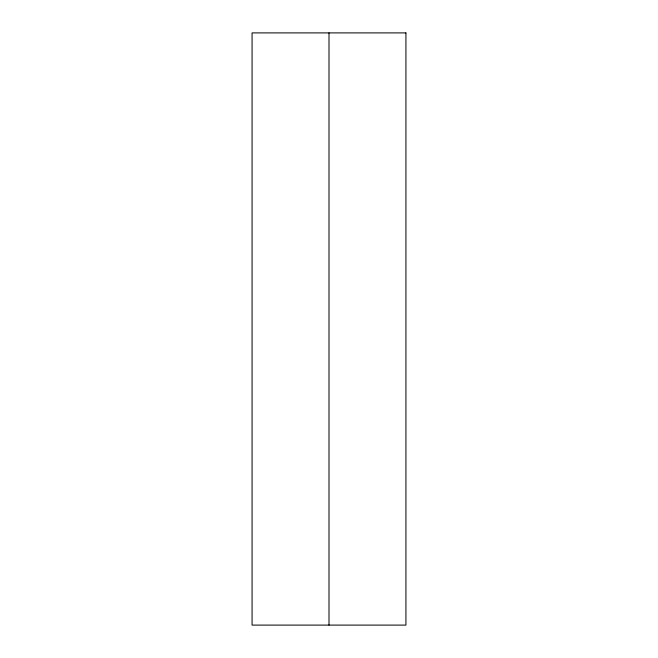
<?xml version="1.0" encoding="UTF-8"?>
<svg xmlns="http://www.w3.org/2000/svg" width="658" height="658" viewBox="0 0 658 658"><rect width="100%" height="100%" fill="white"/><g stroke="black" fill="none" stroke-linecap="round" stroke-linejoin="round"><path stroke-width="0.99" d="M329 32.9L329 625.1M405.928 32.9L252.072 32.9L252.072 625.1L405.928 625.1L405.928 32.9"/></g></svg>
